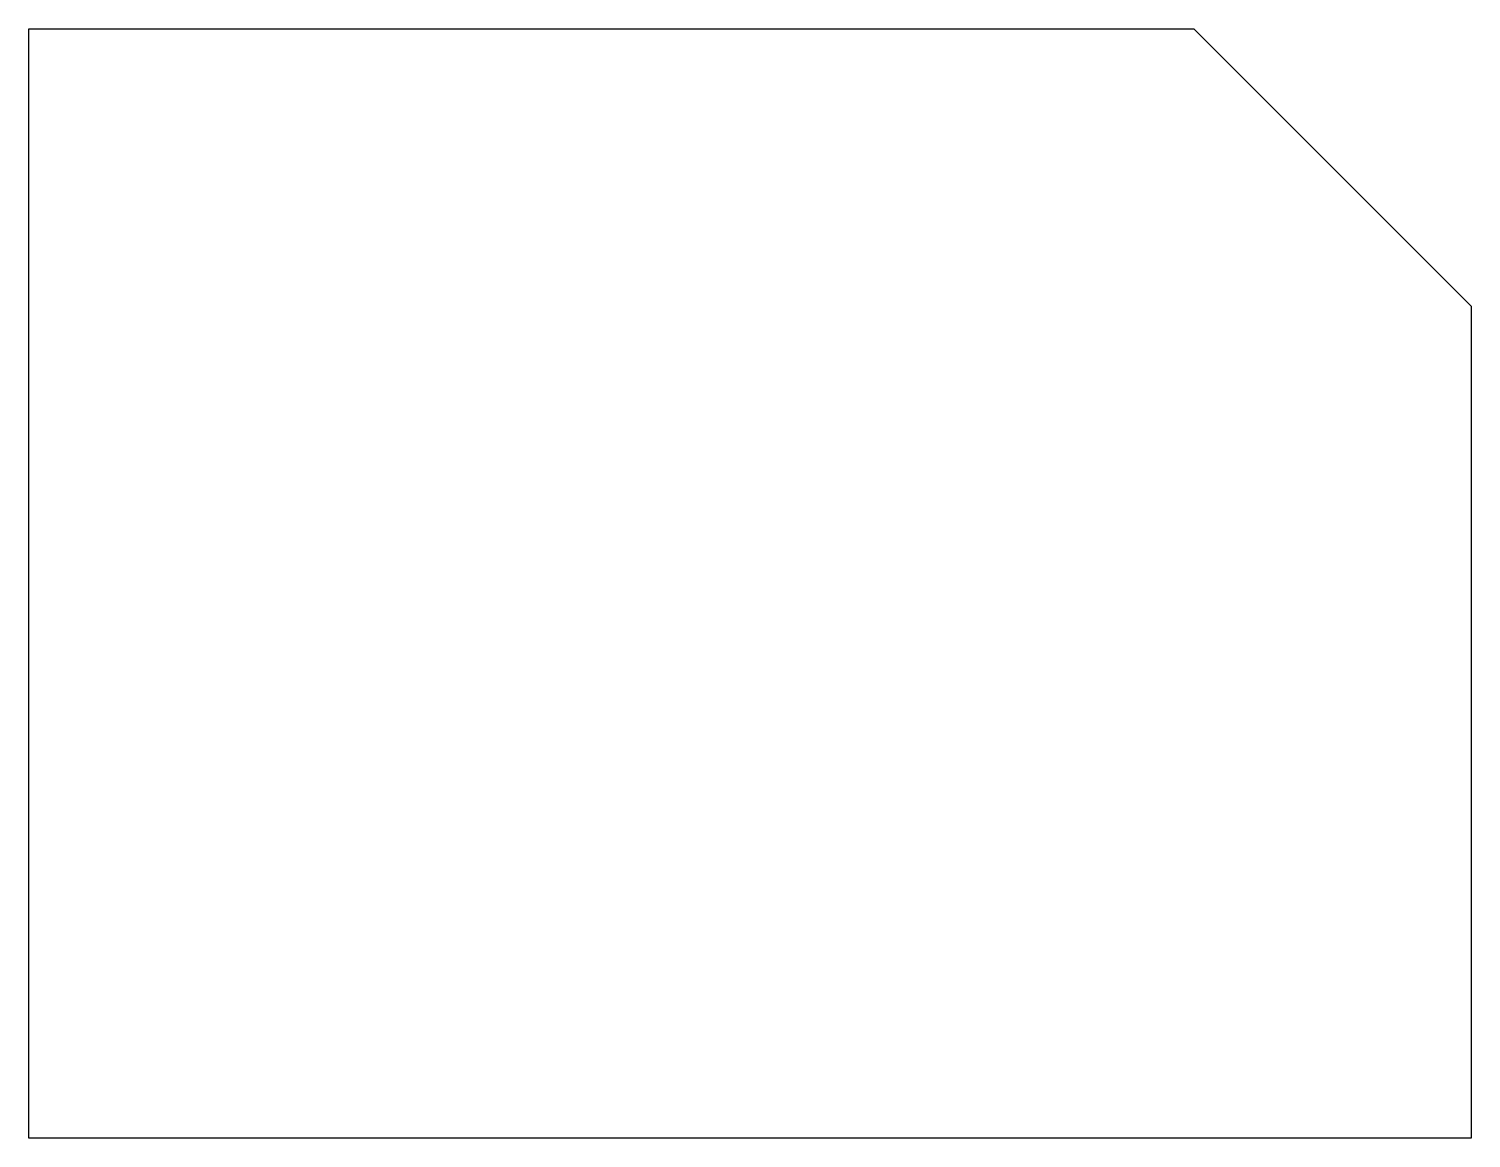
# Model space of a CAD drawing. Header units: millimetres. Extents: x -32.5 to 32.5, y -25 to 25.
import ezdxf

# ---------------------------------------------------------------- set-up
doc = ezdxf.new("R2010")
doc.units = ezdxf.units.MM
doc.layers.get('0').update_dxf_attribs({"linetype": 'CONTINUOUS'})

msp = doc.modelspace()

# ---------------------------------------------------------------- linework, layer by layer
for p, q in [((-32.5, -25), (-32.5, 25)), ((-32.5, 25), (20, 25)), ((20, 25), (32.5, 12.5)), ((32.5, 12.5), (32.5, -25)), ((32.5, -25), (-32.5, -25))]:
    msp.add_line(p, q)

doc.saveas('drawing.dxf')
